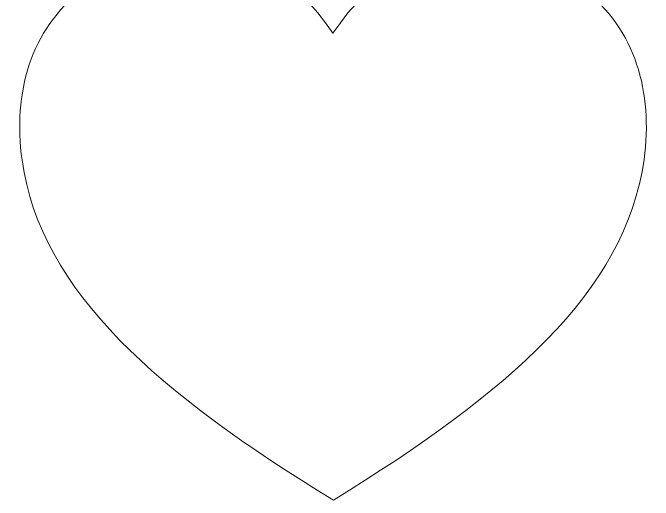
# Model space of a CAD drawing. Header units: centimetres. Extents: x -8.6 to 47.3, y -14.5 to 11.
# Drawn here: x -8.59 to 6.74, y -13.99 to -2.34 of the extents above; entities that cross this region are included whole.
import ezdxf

# ---------------------------------------------------------------- set-up
doc = ezdxf.new("R2010")
doc.units = ezdxf.units.CM
doc.header["$MEASUREMENT"] = 0
doc.layers.add('layer 1', color=7, linetype='Continuous')

msp = doc.modelspace()

# ---------------------------------------------------------------- linework, layer by layer
at = {"layer": 'layer 1', "lineweight": 9}
msp.add_open_spline([(-0.9235, -2.82757), (-1.85936, -1.4254), (-2.95357, -0.92218), (-4.64649, -0.91253), (-4.64649, -0.91253), (-5.4805, -0.95193), (-6.2044, -1.2324), (-6.90223, -1.76863), (-6.90223, -1.76863), (-8.16875, -2.74189), (-8.58522, -4.25546), (-8.36304, -5.85755), (-8.36304, -5.85755), (-7.92322, -9.02911), (-5.06163, -11.45136), (-0.91124, -13.99037), (-0.91124, -13.99037), (3.2342, -11.44328), (6.09106, -9.01545), (6.5247, -5.84304), (6.5247, -5.84304), (6.74376, -4.24052), (6.32434, -2.72776), (5.05592, -1.75698), (5.05592, -1.75698), (4.35705, -1.22211), (3.63261, -0.94304), (2.79853, -0.90527), (2.79853, -0.90527), (1.10538, -0.91823), (0.0118, -1.42337), (-0.92143, -2.82782), (-0.92143, -2.82782), (-0.92273, -2.82887), (-0.92277, -2.82818), (-0.9235, -2.82757)], degree=3, knots=[0, 0, 0, 0, 0.1, 0.1, 0.1, 0.1, 0.2, 0.2, 0.2, 0.2, 0.3, 0.3, 0.3, 0.3, 0.4, 0.4, 0.4, 0.4, 0.5, 0.5, 0.5, 0.5, 0.6, 0.6, 0.6, 0.6, 0.7, 0.7, 0.7, 0.7, 0.8, 0.8, 0.8, 0.8, 1, 1, 1, 1], dxfattribs=at)

doc.saveas('drawing.dxf')
